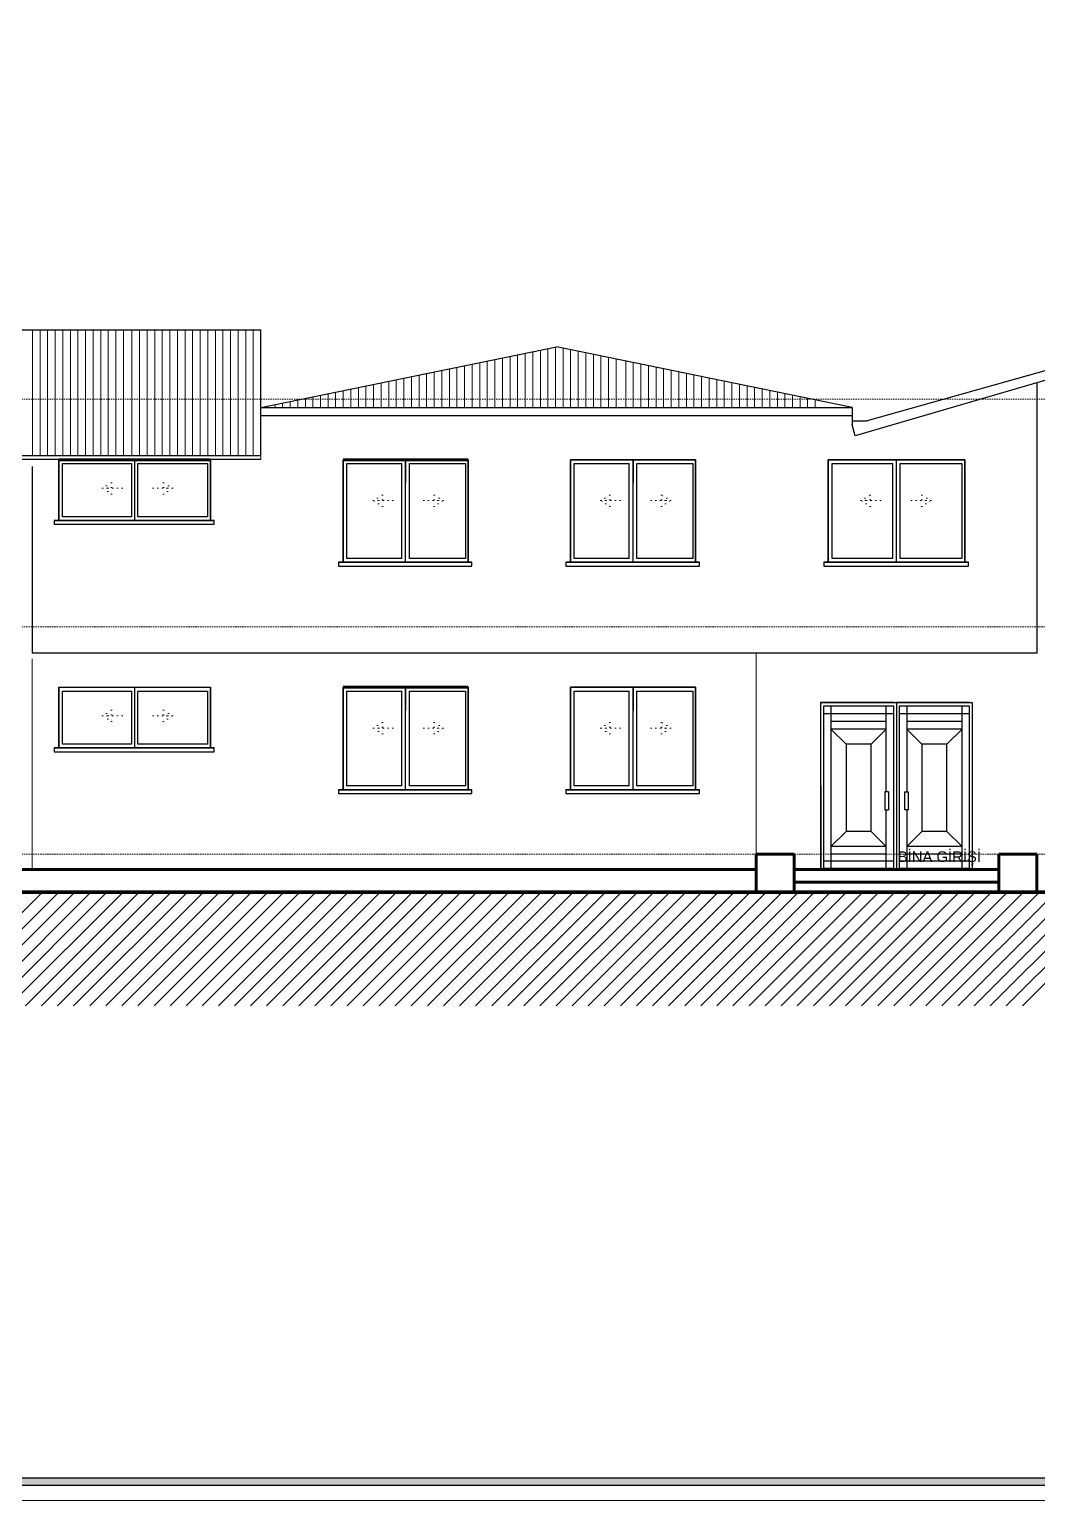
# Model space of a CAD drawing. Extents: x 775040 to 808375, y 4159409 to 4163651.
# Drawn here: x 795688 to 797018, y 4159409 to 4161349 of the extents above; entities that cross this region are included whole.
import ezdxf

# ---------------------------------------------------------------- set-up
doc = ezdxf.new("R2010")
doc.units = 0
doc.header["$MEASUREMENT"] = 0
doc.linetypes.add('ACAD_ISO07W100', pattern=[3, 0, -3])
doc.linetypes.add('DUZ', pattern=[500, 500])
doc.layers.get('0').update_dxf_attribs({"linetype": 'DUZ'})
for name, color, linetype, lineweight in [('KALIN', 30, 'Continuous', 18), ('Z_antet', 31, 'Continuous', 30), ('Z_g1', 1, 'Continuous', 5), ('Z_g6', 6, 'Continuous', 20), ('Z_g8', 192, 'Continuous', 30), ('Z_izdot', 42, 'ACAD_ISO07W100', 9), ('Z_iç ölçü dikey', 111, 'Continuous', 25), ('Z_tarama', 8, 'Continuous', 5), ('Z_yazı', 4, 'Continuous', 20)]:
    doc.layers.add(name, color=color, linetype=linetype, lineweight=lineweight)
doc.layers.add('pencere', color=3, linetype='Continuous')
doc.styles.add('ARIAL', font='ariblk.ttf', dxfattribs={"height": 1})

msp = doc.modelspace()

# ---------------------------------------------------------------- hatches: boundary and pattern name
at = {"layer": 'Z_antet'}
msp.add_hatch(color=256, dxfattribs=at).paths.add_polyline_path([(794618.09, 4159743.65), (794618.09, 4159438.75), (798049.31, 4159438.75), (798049.31, 4163258.75), (794618.09, 4163258.75), (794618.09, 4159741.15), (794608.09, 4159741.15), (794608.09, 4163268.75), (798059.31, 4163268.75), (798059.31, 4159428.75), (794608.09, 4159428.75), (794608.09, 4159743.65)])

# ---------------------------------------------------------------- linework, layer by layer
at = {"color": 0, "linetype": 'Continuous', "lineweight": 60}
for p, q in [((795726.93, 4160781.14), (795926.93, 4160781.14)), ((796101.93, 4160781.14), (796266.93, 4160781.14)), ((796101.93, 4160781.14), (796266.93, 4160781.14)), ((796101.93, 4160781.14), (796266.93, 4160781.14)), ((796101.93, 4160481.18), (796266.93, 4160481.18)), ((796101.93, 4160481.18), (796266.93, 4160481.18)), ((796101.93, 4160481.18), (796266.93, 4160481.18)), ((796646.93, 4160211.14), (796646.93, 4160261.14)), ((796646.93, 4160261.14), (796696.93, 4160261.14)), ((796696.93, 4160261.14), (796696.93, 4160211.14)), ((797016.93, 4160261.14), (796966.93, 4160261.14)), ((796966.93, 4160261.14), (796966.93, 4160211.14)), ((797016.93, 4160261.14), (797016.93, 4160211.14)), ((797016.93, 4160211.14), (797016.93, 4160261.14)), ((795103.47, 4160241.14), (796646.93, 4160241.14)), ((796646.93, 4160241.14), (796646.93, 4160211.14)), ((796696.93, 4160241.14), (796966.93, 4160241.14)), ((796696.93, 4160224.14), (796966.93, 4160224.14))]:
    msp.add_line(p, q, dxfattribs=at)
at = {"color": 1, "linetype": 'Continuous'}
for p, q in [((795726.93, 4160781.14), (795926.93, 4160781.14)), ((795726.93, 4160781.14), (795926.93, 4160781.14)), ((796101.93, 4160781.14), (796266.93, 4160781.14)), ((796101.93, 4160781.14), (796266.93, 4160781.14)), ((796101.93, 4160481.18), (796266.93, 4160481.18)), ((796101.93, 4160481.18), (796266.93, 4160481.18))]:
    msp.add_line(p, q, dxfattribs=at)
at = {"color": 1, "linetype": 'Continuous', "lineweight": 20}
for p, q in [((796731.93, 4160461.18), (796731.93, 4160241.14)), ((796731.97, 4160461.18), (796731.97, 4160321.14))]:
    msp.add_line(p, q, dxfattribs=at)
at = {"layer": 'KALIN'}
msp.add_lwpolyline([(794468.09, 4163288.75), (794468.09, 4159408.75), (798079.31, 4159408.75), (798079.31, 4163288.75)], close=True, dxfattribs=at)
msp.add_lwpolyline([(794488.09, 4159741.15), (794488.09, 4163288.75), (798079.31, 4163288.75), (798079.31, 4159408.75), (794488.09, 4159408.75), (794488.09, 4159743.65)], dxfattribs=at)
at = {"layer": 'pencere', "color": 5}
for p, q in [((796741.93, 4160781.14), (796921.93, 4160781.14)), ((796741.93, 4160781.14), (796921.93, 4160781.14)), ((796741.93, 4160781.14), (796921.93, 4160781.14)), ((796741.93, 4160781.14), (796921.93, 4160781.14)), ((796741.93, 4160781.14), (796921.93, 4160781.14)), ((796741.93, 4160781.14), (796921.93, 4160781.14)), ((796401.93, 4160481.18), (796566.93, 4160481.18)), ((796401.93, 4160481.18), (796566.93, 4160481.18)), ((796401.93, 4160481.18), (796566.93, 4160481.18)), ((796401.93, 4160481.18), (796566.93, 4160481.18)), ((796401.93, 4160481.18), (796566.93, 4160481.18)), ((796484.43, 4160346.18), (796484.43, 4160481.18)), ((796566.93, 4160481.18), (796566.93, 4160346.18)), ((796566.93, 4160481.18), (796566.93, 4160346.18)), ((796566.93, 4160481.18), (796566.93, 4160346.18)), ((796566.93, 4160346.18), (796566.93, 4160481.18)), ((796731.93, 4160461.18), (796911.93, 4160461.18)), ((796735.47, 4160461.18), (796731.93, 4160461.18)), ((796731.93, 4160461.18), (796731.96, 4160241.14)), ((796731.97, 4160461.18), (796831.97, 4160461.18)), ((796828.47, 4160461.18), (796735.47, 4160461.18)), ((796828.47, 4160461.18), (796735.47, 4160461.18)), ((796828.47, 4160461.18), (796831.93, 4160461.18)), ((796835.47, 4160461.2), (796831.93, 4160461.2)), ((796831.93, 4160461.2), (796831.96, 4160241.14)), ((796831.93, 4160461.18), (796831.96, 4160241.14)), ((796831.97, 4160461.2), (796831.97, 4160321.16)), ((796831.97, 4160461.2), (796931.97, 4160461.2)), ((796831.97, 4160461.18), (796831.97, 4160321.14)), ((796928.47, 4160461.2), (796835.47, 4160461.2)), ((796928.47, 4160461.2), (796835.47, 4160461.2)), ((796928.47, 4160461.2), (796931.93, 4160461.2)), ((796931.93, 4160461.2), (796931.96, 4160241.14)), ((796931.97, 4160461.2), (796931.97, 4160321.16)), ((796571.93, 4160341.18), (796571.93, 4160346.18))]:
    msp.add_line(p, q, dxfattribs=at)
at = {"layer": 'pencere', "color": 8}
for p, q in [((795731.93, 4160706.14), (795731.93, 4160776.14)), ((795731.93, 4160776.14), (795822.93, 4160776.14)), ((795822.93, 4160776.14), (795822.93, 4160706.14)), ((795830.93, 4160776.14), (795830.93, 4160706.14)), ((795830.93, 4160776.14), (795923.25, 4160776.14)), ((795923.25, 4160776.14), (795923.25, 4160706.14)), ((796106.93, 4160651.14), (796106.93, 4160776.14)), ((796106.93, 4160776.14), (796179.43, 4160776.14)), ((796179.43, 4160651.14), (796179.43, 4160776.14)), ((796189.43, 4160776.14), (796263.25, 4160776.14)), ((796189.43, 4160651.14), (796189.43, 4160776.14)), ((796263.25, 4160776.14), (796263.25, 4160651.14)), ((796406.93, 4160651.14), (796406.93, 4160776.14)), ((796406.93, 4160776.14), (796479.43, 4160776.14)), ((796479.43, 4160651.14), (796479.43, 4160776.14)), ((796489.43, 4160651.14), (796489.43, 4160776.14)), ((796489.43, 4160776.14), (796563.25, 4160776.14)), ((796563.25, 4160776.14), (796563.25, 4160651.14)), ((796746.93, 4160651.14), (796746.93, 4160776.14)), ((796746.93, 4160776.14), (796826.93, 4160776.14)), ((796826.93, 4160651.14), (796826.93, 4160776.14)), ((796836.93, 4160651.14), (796836.93, 4160776.14)), ((796836.93, 4160776.14), (796918.25, 4160776.14)), ((796918.25, 4160776.14), (796918.25, 4160651.14)), ((795822.93, 4160706.14), (795731.93, 4160706.14)), ((795923.25, 4160706.14), (795830.93, 4160706.14)), ((796179.43, 4160651.14), (796106.93, 4160651.14)), ((796263.25, 4160651.14), (796189.43, 4160651.14)), ((796479.43, 4160651.14), (796406.93, 4160651.14)), ((796563.25, 4160651.14), (796489.43, 4160651.14)), ((796826.93, 4160651.14), (796746.93, 4160651.14)), ((796918.25, 4160651.14), (796836.93, 4160651.14)), ((795731.93, 4160406.18), (795731.93, 4160476.18)), ((795731.93, 4160476.18), (795822.93, 4160476.18)), ((795822.93, 4160476.18), (795822.93, 4160406.18)), ((795830.93, 4160476.18), (795830.93, 4160406.18)), ((795830.93, 4160476.18), (795923.25, 4160476.18)), ((795923.25, 4160476.18), (795923.25, 4160406.18)), ((796106.93, 4160351.18), (796106.93, 4160476.18)), ((796106.93, 4160476.18), (796179.43, 4160476.18)), ((796179.43, 4160351.18), (796179.43, 4160476.18)), ((796189.43, 4160476.18), (796263.25, 4160476.18)), ((796189.43, 4160351.18), (796189.43, 4160476.18)), ((796263.25, 4160476.18), (796263.25, 4160351.18)), ((796406.93, 4160351.18), (796406.93, 4160476.18)), ((796406.93, 4160476.18), (796479.43, 4160476.18)), ((796479.43, 4160351.18), (796479.43, 4160476.18)), ((796489.43, 4160351.18), (796489.43, 4160476.18)), ((796489.43, 4160476.18), (796563.25, 4160476.18)), ((796563.25, 4160476.18), (796563.25, 4160351.18)), ((795822.93, 4160406.18), (795731.93, 4160406.18)), ((795923.25, 4160406.18), (795830.93, 4160406.18)), ((796179.43, 4160351.18), (796106.93, 4160351.18)), ((796263.25, 4160351.18), (796189.43, 4160351.18)), ((796479.43, 4160351.18), (796406.93, 4160351.18)), ((796563.25, 4160351.18), (796489.43, 4160351.18))]:
    msp.add_line(p, q, dxfattribs=at)
at = {"layer": 'pencere', "color": 21}
for p, q in [((796828.47, 4160456.18), (796735.47, 4160456.18)), ((796735.47, 4160456.18), (796735.5, 4160241.14)), ((796745.47, 4160456.18), (796745.5, 4160241.14)), ((796818.48, 4160343.38), (796818.47, 4160456.18)), ((796828.5, 4160241.14), (796828.47, 4160456.18)), ((796928.47, 4160456.2), (796835.47, 4160456.2)), ((796835.47, 4160456.2), (796835.5, 4160241.14)), ((796845.47, 4160456.2), (796845.48, 4160343.38)), ((796918.5, 4160241.14), (796918.47, 4160456.19)), ((796928.5, 4160241.14), (796928.47, 4160456.2)), ((796828.47, 4160446.18), (796735.47, 4160446.18)), ((796818.47, 4160436.18), (796745.47, 4160436.18)), ((796928.47, 4160446.2), (796835.47, 4160446.2)), ((796835.47, 4160436.2), (796835.47, 4160436.2)), ((796918.47, 4160436.2), (796845.47, 4160436.2)), ((796818.47, 4160426.18), (796745.47, 4160426.18)), ((796745.47, 4160426.18), (796765.47, 4160406.18)), ((796798.47, 4160406.18), (796818.47, 4160426.18)), ((796918.47, 4160426.2), (796845.47, 4160426.2)), ((796845.47, 4160426.2), (796865.48, 4160406.2)), ((796898.48, 4160406.2), (796918.47, 4160426.2)), ((796798.47, 4160406.18), (796765.47, 4160406.18)), ((796765.47, 4160406.18), (796765.49, 4160291.14)), ((796798.49, 4160291.14), (796798.47, 4160406.18)), ((796898.48, 4160406.2), (796865.48, 4160406.2)), ((796865.48, 4160406.2), (796865.49, 4160291.16)), ((796898.49, 4160291.16), (796898.48, 4160406.2)), ((796818.48, 4160343.38), (796818.48, 4160347.25)), ((796845.48, 4160347.25), (796845.48, 4160343.38)), ((796818.5, 4160241.14), (796818.49, 4160319.85)), ((796845.49, 4160319.85), (796845.5, 4160241.14)), ((796765.49, 4160291.14), (796745.5, 4160271.14)), ((796798.49, 4160291.14), (796765.49, 4160291.14)), ((796798.49, 4160291.14), (796818.47, 4160271.14)), ((796865.49, 4160291.16), (796845.5, 4160271.16)), ((796898.49, 4160291.16), (796865.49, 4160291.16)), ((796898.49, 4160291.16), (796918.47, 4160271.16)), ((796735.5, 4160252.57), (796828.5, 4160252.57)), ((796818.47, 4160271.14), (796745.47, 4160271.14)), ((796818.47, 4160261.14), (796745.47, 4160261.14)), ((796835.5, 4160252.58), (796928.5, 4160252.58)), ((796918.47, 4160271.13), (796845.47, 4160271.13)), ((796918.47, 4160261.13), (796845.47, 4160261.13)), ((796735.5, 4160242.57), (796828.5, 4160242.57)), ((796835.5, 4160242.58), (796928.5, 4160242.58))]:
    msp.add_line(p, q, dxfattribs=at)
at = {"layer": 'Z_antet'}
msp.add_lwpolyline([(794618.09, 4159743.65), (794618.09, 4159438.75), (798049.31, 4159438.75), (798049.31, 4163258.75), (794618.09, 4163258.75), (794618.09, 4159741.15), (794608.09, 4159741.15), (794608.09, 4163268.75), (798059.31, 4163268.75), (798059.31, 4159428.75), (794608.09, 4159428.75), (794608.09, 4159743.65)], close=True, dxfattribs=at)
at = {"layer": 'Z_g1', "color": 1, "linetype": 'Continuous'}
msp.add_line((796072.14, 4160849.98), (796072.14, 4160850.15), dxfattribs=at)
at = {"layer": 'Z_g6'}
for p, q in [((796646.93, 4160526.26), (796646.93, 4160241.14)), ((795691.93, 4160518.88), (795691.93, 4160241.14))]:
    msp.add_line(p, q, dxfattribs=at)
at = {"layer": 'Z_g6', "linetype": 'Continuous', "const_width": 5}
msp.add_lwpolyline([(794776.17, 4160211.14), (797968.21, 4160211.14)], dxfattribs=at)
at = {"layer": 'Z_g8'}
for p, q in [((795053.47, 4160952.7), (795993.47, 4160952.7)), ((795993.47, 4160786.77), (795993.47, 4160952.7)), ((797221.6, 4160952.7), (796793.47, 4160832.8)), ((797220.15, 4160942.1), (796777.5, 4160812.79)), ((795993.47, 4160849.98), (796383.47, 4160929.98)), ((796773.47, 4160849.98), (796383.47, 4160929.98)), ((797016.93, 4160882.73), (797016.93, 4160541.14)), ((795993.47, 4160849.98), (796773.47, 4160849.98)), ((796773.47, 4160839.14), (795993.47, 4160839.14)), ((796773.47, 4160849.98), (796773.47, 4160839.14)), ((796773.47, 4160849.98), (796773.47, 4160827.2)), ((796773.47, 4160832.8), (796793.47, 4160832.8)), ((796777.51, 4160812.76), (796773.47, 4160827.2)), ((795648.47, 4160786.77), (795993.47, 4160786.77)), ((795648.47, 4160782.02), (795993.47, 4160782.02)), ((795726.93, 4160781.14), (795726.93, 4160701.14)), ((795726.93, 4160781.14), (795726.93, 4160701.14)), ((795726.93, 4160781.14), (795726.93, 4160701.14)), ((795726.93, 4160781.14), (795726.93, 4160701.14)), ((795726.93, 4160701.14), (795726.93, 4160781.14)), ((795926.93, 4160781.14), (795726.93, 4160781.14)), ((795826.93, 4160781.14), (795826.93, 4160701.14)), ((795926.93, 4160781.14), (795926.93, 4160701.14)), ((795926.93, 4160781.14), (795926.93, 4160701.14)), ((795926.93, 4160781.14), (795926.93, 4160701.14)), ((795926.93, 4160701.14), (795926.93, 4160781.14)), ((796101.93, 4160781.14), (796101.93, 4160646.14)), ((796101.93, 4160781.14), (796101.93, 4160646.14)), ((796101.93, 4160781.14), (796101.93, 4160646.14)), ((796101.93, 4160781.14), (796101.93, 4160646.14)), ((796101.93, 4160646.14), (796101.93, 4160781.14)), ((796266.93, 4160781.14), (796101.93, 4160781.14)), ((796184.43, 4160646.14), (796184.43, 4160781.14)), ((796266.93, 4160781.14), (796266.93, 4160646.14)), ((796266.93, 4160781.14), (796266.93, 4160646.14)), ((796266.93, 4160781.14), (796266.93, 4160646.14)), ((796266.93, 4160646.14), (796266.93, 4160781.14)), ((796401.93, 4160781.14), (796566.93, 4160781.14)), ((796401.93, 4160781.14), (796566.93, 4160781.14)), ((796401.93, 4160781.14), (796401.93, 4160646.14)), ((796401.93, 4160781.14), (796401.93, 4160646.14)), ((796401.93, 4160781.14), (796566.93, 4160781.14)), ((796401.93, 4160781.14), (796566.93, 4160781.14)), ((796401.93, 4160781.14), (796401.93, 4160646.14)), ((796401.93, 4160781.14), (796401.93, 4160646.14)), ((796401.93, 4160781.14), (796566.93, 4160781.14)), ((796401.93, 4160646.14), (796401.93, 4160781.14)), ((796566.93, 4160781.14), (796401.93, 4160781.14)), ((796484.43, 4160781.14), (796484.43, 4160750.94)), ((796484.43, 4160646.14), (796484.43, 4160781.14)), ((796566.93, 4160781.14), (796566.93, 4160646.14)), ((796566.93, 4160781.14), (796566.93, 4160646.14)), ((796566.93, 4160781.14), (796566.93, 4160646.14)), ((796566.93, 4160646.14), (796566.93, 4160781.14)), ((796741.93, 4160781.14), (796741.93, 4160646.14)), ((796741.93, 4160781.14), (796741.93, 4160646.14)), ((796741.93, 4160781.14), (796741.93, 4160646.14)), ((796741.93, 4160781.14), (796741.93, 4160646.14)), ((796741.93, 4160646.14), (796741.93, 4160781.14)), ((796921.93, 4160781.14), (796741.93, 4160781.14)), ((796831.93, 4160646.14), (796831.93, 4160781.14)), ((796921.93, 4160781.14), (796921.93, 4160646.14)), ((796921.93, 4160781.14), (796921.93, 4160646.14)), ((796921.93, 4160781.14), (796921.93, 4160646.14)), ((796921.93, 4160646.14), (796921.93, 4160781.14)), ((795691.93, 4160772.33), (795691.93, 4160526.26)), ((795720.92, 4160701.14), (795926.93, 4160701.14)), ((795931.93, 4160701.14), (795720.92, 4160701.14)), ((795720.92, 4160701.14), (795720.92, 4160696.14)), ((795726.93, 4160701.14), (795931.93, 4160701.14)), ((795726.93, 4160701.14), (795926.93, 4160701.14)), ((795726.93, 4160701.14), (795926.93, 4160701.14)), ((795726.93, 4160701.14), (795926.93, 4160701.14)), ((795931.93, 4160696.14), (795931.93, 4160701.14)), ((795720.92, 4160696.14), (795931.93, 4160696.14)), ((796095.92, 4160646.14), (796266.93, 4160646.14)), ((796271.93, 4160646.14), (796095.92, 4160646.14)), ((796095.92, 4160646.14), (796095.92, 4160641.14)), ((796095.92, 4160641.14), (796271.93, 4160641.14)), ((796101.93, 4160646.14), (796271.93, 4160646.14)), ((796101.93, 4160641.14), (796266.93, 4160641.14)), ((796271.93, 4160641.14), (796271.93, 4160646.14)), ((796395.92, 4160646.14), (796566.93, 4160646.14)), ((796571.93, 4160646.14), (796395.92, 4160646.14)), ((796395.92, 4160646.14), (796395.92, 4160641.14)), ((796395.92, 4160641.14), (796571.93, 4160641.14)), ((796401.93, 4160646.14), (796571.93, 4160646.14)), ((796401.93, 4160641.14), (796566.93, 4160641.14)), ((796571.93, 4160641.14), (796571.93, 4160646.14)), ((796735.92, 4160646.14), (796921.93, 4160646.14)), ((796926.93, 4160646.14), (796735.92, 4160646.14)), ((796735.92, 4160646.14), (796735.92, 4160641.14)), ((796735.92, 4160641.14), (796926.93, 4160641.14)), ((796741.93, 4160646.14), (796926.93, 4160646.14)), ((796741.93, 4160641.14), (796921.93, 4160641.14)), ((796741.93, 4160641.14), (796921.93, 4160641.14)), ((796926.93, 4160641.14), (796926.93, 4160646.14)), ((797016.93, 4160526.26), (795691.93, 4160526.26)), ((797016.93, 4160541.14), (797016.93, 4160526.26)), ((795726.93, 4160481.18), (795726.93, 4160401.18)), ((795726.93, 4160481.18), (795726.93, 4160401.18)), ((795726.93, 4160481.18), (795926.93, 4160481.18)), ((795726.93, 4160481.18), (795726.93, 4160401.18)), ((795726.93, 4160481.18), (795726.93, 4160401.18)), ((795726.93, 4160481.18), (795726.93, 4160401.18)), ((795726.93, 4160401.18), (795726.93, 4160481.18)), ((795726.93, 4160481.18), (795926.93, 4160481.18)), ((795826.93, 4160481.18), (795826.93, 4160401.18)), ((795926.93, 4160481.18), (795926.93, 4160401.18)), ((795926.93, 4160481.18), (795926.93, 4160401.18)), ((795926.93, 4160481.18), (795926.93, 4160401.18)), ((795926.93, 4160481.18), (795926.93, 4160401.18)), ((795926.93, 4160401.18), (795926.93, 4160481.18)), ((796101.93, 4160481.18), (796101.93, 4160346.18)), ((796101.93, 4160481.18), (796101.93, 4160346.18)), ((796101.93, 4160481.18), (796101.93, 4160346.18)), ((796101.93, 4160481.18), (796101.93, 4160346.18)), ((796101.93, 4160346.18), (796101.93, 4160481.18)), ((796266.93, 4160481.18), (796101.93, 4160481.18)), ((796184.43, 4160346.18), (796184.43, 4160481.18)), ((796266.93, 4160481.18), (796266.93, 4160346.18)), ((796266.93, 4160481.18), (796266.93, 4160346.18)), ((796266.93, 4160481.18), (796266.93, 4160346.18)), ((796266.93, 4160346.18), (796266.93, 4160481.18)), ((796401.93, 4160481.18), (796401.93, 4160346.18)), ((796401.93, 4160481.18), (796401.93, 4160346.18)), ((796401.93, 4160481.18), (796401.93, 4160346.18)), ((796401.93, 4160481.18), (796401.93, 4160346.18)), ((796401.93, 4160346.18), (796401.93, 4160481.18)), ((796566.93, 4160481.18), (796401.93, 4160481.18)), ((795720.92, 4160401.18), (795926.93, 4160401.18)), ((795931.93, 4160401.18), (795720.92, 4160401.18)), ((795720.92, 4160401.18), (795720.92, 4160396.18)), ((795720.92, 4160396.18), (795931.93, 4160396.18)), ((795726.93, 4160401.18), (795931.93, 4160401.18)), ((795726.93, 4160401.18), (795926.93, 4160401.18)), ((795726.93, 4160401.18), (795926.93, 4160401.18)), ((795726.93, 4160401.18), (795926.93, 4160401.18)), ((795726.93, 4160401.18), (795926.93, 4160401.18)), ((795931.93, 4160396.18), (795931.93, 4160401.18)), ((796095.92, 4160346.18), (796266.93, 4160346.18)), ((796271.93, 4160346.18), (796095.92, 4160346.18)), ((796095.92, 4160346.18), (796095.92, 4160341.18)), ((796095.92, 4160341.18), (796271.93, 4160341.18)), ((796101.93, 4160346.18), (796271.93, 4160346.18)), ((796101.93, 4160341.18), (796266.93, 4160341.18)), ((796271.93, 4160341.18), (796271.93, 4160346.18)), ((796395.92, 4160346.18), (796566.93, 4160346.18)), ((796571.93, 4160346.18), (796395.92, 4160346.18)), ((796395.92, 4160346.18), (796395.92, 4160341.18)), ((796395.92, 4160341.18), (796571.93, 4160341.18)), ((796401.93, 4160346.18), (796571.93, 4160346.18)), ((796401.93, 4160341.18), (796566.93, 4160341.18))]:
    msp.add_line(p, q, dxfattribs=at)
at = {"layer": 'Z_izdot'}
for p, q in [((801432.07, 4160861.14), (794784.59, 4160861.14)), ((797361.9, 4160561.14), (792642.82, 4160561.14)), ((801432.07, 4160561.14), (794784.59, 4160561.14)), ((797361.9, 4160261.14), (790665.92, 4160261.14)), ((801432.07, 4160261.14), (794736.09, 4160261.14))]:
    msp.add_line(p, q, dxfattribs=at)
at = {"layer": 'Z_izdot', "ltscale": 2}
for p, q in [((795784.75, 4160743.69), (795796.63, 4160750.81)), ((795810.29, 4160743.69), (795784.75, 4160743.69)), ((795784.75, 4160743.69), (795797.52, 4160743.69)), ((795796.63, 4160735.98), (795784.75, 4160743.69)), ((795796.63, 4160750.81), (795796.63, 4160735.98)), ((795851.33, 4160743.69), (795876.87, 4160743.69)), ((795876.87, 4160743.69), (795864.1, 4160743.69)), ((795876.87, 4160743.69), (795864.99, 4160750.81)), ((795864.99, 4160750.81), (795864.99, 4160735.98)), ((795864.99, 4160735.98), (795876.87, 4160743.69)), ((796141.93, 4160727.49), (796153.81, 4160734.6)), ((796167.46, 4160727.49), (796141.93, 4160727.49)), ((796141.93, 4160727.49), (796154.7, 4160727.49)), ((796153.81, 4160719.78), (796141.93, 4160727.49)), ((796153.81, 4160734.6), (796153.81, 4160719.78)), ((796208.51, 4160727.49), (796234.04, 4160727.49)), ((796234.04, 4160727.49), (796221.28, 4160727.49)), ((796234.04, 4160727.49), (796222.16, 4160734.6)), ((796222.16, 4160734.6), (796222.16, 4160719.78)), ((796222.16, 4160719.78), (796234.04, 4160727.49)), ((796441.93, 4160727.49), (796453.81, 4160734.6)), ((796467.46, 4160727.49), (796441.93, 4160727.49)), ((796441.93, 4160727.49), (796454.7, 4160727.49)), ((796453.81, 4160719.78), (796441.93, 4160727.49)), ((796453.81, 4160734.6), (796453.81, 4160719.78)), ((796508.51, 4160727.49), (796534.04, 4160727.49)), ((796534.04, 4160727.49), (796521.28, 4160727.49)), ((796534.04, 4160727.49), (796522.16, 4160734.6)), ((796522.16, 4160734.6), (796522.16, 4160719.78)), ((796522.16, 4160719.78), (796534.04, 4160727.49)), ((796785.2, 4160727.49), (796797.08, 4160734.6)), ((796810.74, 4160727.49), (796785.2, 4160727.49)), ((796785.2, 4160727.49), (796797.97, 4160727.49)), ((796797.08, 4160719.78), (796785.2, 4160727.49)), ((796797.08, 4160734.6), (796797.08, 4160719.78)), ((796851.78, 4160727.49), (796877.32, 4160727.49)), ((796877.32, 4160727.49), (796864.55, 4160727.49)), ((796877.32, 4160727.49), (796865.44, 4160734.6)), ((796865.44, 4160734.6), (796865.44, 4160719.78)), ((796865.44, 4160719.78), (796877.32, 4160727.49)), ((795784.75, 4160443.73), (795796.63, 4160450.85)), ((795796.63, 4160450.85), (795796.63, 4160436.02)), ((795876.87, 4160443.73), (795864.99, 4160450.85)), ((795864.99, 4160450.85), (795864.99, 4160436.02)), ((795810.29, 4160443.73), (795784.75, 4160443.73)), ((795784.75, 4160443.73), (795797.52, 4160443.73)), ((795796.63, 4160436.02), (795784.75, 4160443.73)), ((795851.33, 4160443.73), (795876.87, 4160443.73)), ((795876.87, 4160443.73), (795864.1, 4160443.73)), ((795864.99, 4160436.02), (795876.87, 4160443.73)), ((796141.93, 4160427.53), (796153.81, 4160434.64)), ((796167.46, 4160427.53), (796141.93, 4160427.53)), ((796141.93, 4160427.53), (796154.7, 4160427.53)), ((796153.81, 4160419.81), (796141.93, 4160427.53)), ((796153.81, 4160434.64), (796153.81, 4160419.81)), ((796208.51, 4160427.53), (796234.04, 4160427.53)), ((796234.04, 4160427.53), (796221.28, 4160427.53)), ((796234.04, 4160427.53), (796222.16, 4160434.64)), ((796222.16, 4160434.64), (796222.16, 4160419.81)), ((796222.16, 4160419.81), (796234.04, 4160427.53)), ((796441.93, 4160427.53), (796453.81, 4160434.64)), ((796467.46, 4160427.53), (796441.93, 4160427.53)), ((796441.93, 4160427.53), (796454.7, 4160427.53)), ((796453.81, 4160419.81), (796441.93, 4160427.53)), ((796453.81, 4160434.64), (796453.81, 4160419.81)), ((796508.51, 4160427.53), (796534.04, 4160427.53)), ((796534.04, 4160427.53), (796521.28, 4160427.53)), ((796534.04, 4160427.53), (796522.16, 4160434.64)), ((796522.16, 4160434.64), (796522.16, 4160419.81)), ((796522.16, 4160419.81), (796534.04, 4160427.53))]:
    msp.add_line(p, q, dxfattribs=at)
at = {"layer": 'Z_iç ölçü dikey', "color": 5, "linetype": 'Continuous'}
for p, q in [((796184.43, 4160781.14), (796184.43, 4160750.94)), ((796184.43, 4160481.18), (796184.43, 4160450.97)), ((796484.43, 4160481.18), (796484.43, 4160450.97)), ((796821.26, 4160343.38), (796816.59, 4160343.38)), ((796816.59, 4160343.38), (796816.59, 4160319.85)), ((796821.26, 4160343.38), (796821.26, 4160319.85)), ((796842.67, 4160343.38), (796847.34, 4160343.38)), ((796842.67, 4160343.38), (796842.67, 4160319.85)), ((796847.34, 4160343.38), (796847.34, 4160319.85)), ((796816.59, 4160319.85), (796821.26, 4160319.85)), ((796847.34, 4160319.85), (796842.67, 4160319.85))]:
    msp.add_line(p, q, dxfattribs=at)
at = {"layer": 'Z_tarama', "color": 251}
for p, q in [((795692.14, 4160786.77), (795692.14, 4160952.7)), ((795702.14, 4160786.77), (795702.14, 4160952.7)), ((795712.14, 4160786.77), (795712.14, 4160952.7)), ((795722.14, 4160786.77), (795722.14, 4160952.7)), ((795732.14, 4160786.77), (795732.14, 4160952.7)), ((795742.14, 4160786.77), (795742.14, 4160952.7)), ((795752.14, 4160786.77), (795752.14, 4160952.7)), ((795762.14, 4160786.77), (795762.14, 4160952.7)), ((795772.14, 4160786.77), (795772.14, 4160952.7)), ((795782.14, 4160786.77), (795782.14, 4160952.7)), ((795792.14, 4160786.77), (795792.14, 4160952.7)), ((795802.14, 4160786.77), (795802.14, 4160952.7)), ((795812.14, 4160786.77), (795812.14, 4160952.7)), ((795823.47, 4160786.77), (795823.47, 4160952.7)), ((795833.47, 4160786.77), (795833.47, 4160952.7)), ((795843.47, 4160786.77), (795843.47, 4160952.7)), ((795843.47, 4160786.77), (795843.47, 4160952.7)), ((795853.47, 4160786.77), (795853.47, 4160952.7)), ((795863.47, 4160786.77), (795863.47, 4160952.7)), ((795873.47, 4160786.77), (795873.47, 4160952.7)), ((795883.47, 4160786.77), (795883.47, 4160952.7)), ((795893.47, 4160786.77), (795893.47, 4160952.7)), ((795903.47, 4160786.77), (795903.47, 4160952.7)), ((795913.47, 4160786.77), (795913.47, 4160952.7)), ((795923.47, 4160786.77), (795923.47, 4160952.7)), ((795933.47, 4160786.77), (795933.47, 4160952.7)), ((795943.47, 4160786.77), (795943.47, 4160952.7)), ((795953.47, 4160786.77), (795953.47, 4160952.7)), ((795963.47, 4160786.77), (795963.47, 4160952.7)), ((795973.47, 4160786.77), (795973.47, 4160952.7)), ((795983.47, 4160786.77), (795983.47, 4160952.7)), ((795993.47, 4160782.02), (795993.47, 4160952.7)), ((796302.14, 4160849.98), (796302.14, 4160913.29)), ((796312.14, 4160849.98), (796312.14, 4160915.35)), ((796322.14, 4160849.98), (796322.14, 4160917.4)), ((796332.14, 4160849.98), (796332.14, 4160919.45)), ((796342.14, 4160849.98), (796342.14, 4160921.5)), ((796352.14, 4160849.98), (796352.14, 4160923.55)), ((796362.14, 4160849.98), (796362.14, 4160925.6)), ((796372.14, 4160849.98), (796372.14, 4160927.65)), ((796382.14, 4160849.98), (796382.14, 4160929.7)), ((796392.14, 4160849.98), (796392.14, 4160928.2)), ((796402.14, 4160849.98), (796402.14, 4160926.14)), ((796412.14, 4160849.98), (796412.14, 4160924.09)), ((796422.14, 4160849.98), (796422.14, 4160922.04)), ((796432.14, 4160849.98), (796432.14, 4160919.99)), ((796442.14, 4160849.98), (796442.14, 4160917.94)), ((796452.14, 4160849.98), (796452.14, 4160915.89)), ((796462.14, 4160849.98), (796462.14, 4160913.84)), ((796202.14, 4160849.98), (796202.14, 4160892.78)), ((796212.14, 4160849.98), (796212.14, 4160894.83)), ((796222.14, 4160849.98), (796222.14, 4160896.88)), ((796232.14, 4160849.98), (796232.14, 4160898.94)), ((796242.14, 4160849.98), (796242.14, 4160900.99)), ((796252.14, 4160849.98), (796252.14, 4160903.04)), ((796262.14, 4160849.98), (796262.14, 4160905.09)), ((796272.14, 4160849.98), (796272.14, 4160907.14)), ((796282.14, 4160849.98), (796282.14, 4160909.19)), ((796292.14, 4160849.98), (796292.14, 4160911.24)), ((796412.14, 4160849.98), (796412.14, 4160911.24)), ((796474.79, 4160849.98), (796474.79, 4160911.24)), ((796484.79, 4160849.98), (796484.79, 4160909.19)), ((796494.79, 4160849.98), (796494.79, 4160907.14)), ((796504.79, 4160849.98), (796504.79, 4160905.09)), ((796514.79, 4160849.98), (796514.79, 4160903.04)), ((796524.79, 4160849.98), (796524.79, 4160900.99)), ((796534.79, 4160849.98), (796534.79, 4160898.94)), ((796544.79, 4160849.98), (796544.79, 4160896.88)), ((796554.79, 4160849.98), (796554.79, 4160894.83)), ((796564.79, 4160849.98), (796564.79, 4160892.78)), ((796112.14, 4160849.98), (796112.14, 4160874.32)), ((796122.14, 4160849.98), (796122.14, 4160876.37)), ((796132.14, 4160849.98), (796132.14, 4160878.42)), ((796142.14, 4160849.98), (796142.14, 4160880.47)), ((796152.14, 4160849.98), (796152.14, 4160882.53)), ((796162.14, 4160849.98), (796162.14, 4160884.58)), ((796172.14, 4160849.98), (796172.14, 4160886.63)), ((796182.14, 4160849.98), (796182.14, 4160888.68)), ((796192.14, 4160849.98), (796192.14, 4160890.73)), ((796574.79, 4160849.98), (796574.79, 4160890.73)), ((796584.79, 4160849.98), (796584.79, 4160888.68)), ((796594.79, 4160849.98), (796594.79, 4160886.63)), ((796604.79, 4160849.98), (796604.79, 4160884.58)), ((796614.79, 4160849.98), (796614.79, 4160882.53)), ((796624.79, 4160849.98), (796624.79, 4160880.47)), ((796634.79, 4160849.98), (796634.79, 4160878.42)), ((796644.79, 4160849.98), (796644.79, 4160876.37)), ((796654.79, 4160849.98), (796654.79, 4160874.32)), ((796012.14, 4160849.98), (796012.14, 4160853.81)), ((796022.14, 4160849.98), (796022.14, 4160855.86)), ((796032.14, 4160849.98), (796032.14, 4160857.91)), ((796042.14, 4160849.98), (796042.14, 4160859.96)), ((796052.14, 4160849.98), (796052.14, 4160862.01)), ((796062.14, 4160849.98), (796062.14, 4160864.06)), ((796072.14, 4160849.98), (796072.14, 4160866.12)), ((796082.14, 4160849.98), (796082.14, 4160868.17)), ((796092.14, 4160849.98), (796092.14, 4160870.22)), ((796102.14, 4160849.98), (796102.14, 4160872.27)), ((796664.79, 4160849.98), (796664.79, 4160872.27)), ((796674.79, 4160849.98), (796674.79, 4160870.22)), ((796684.79, 4160849.98), (796684.79, 4160868.17)), ((796694.79, 4160849.98), (796694.79, 4160866.12)), ((796704.79, 4160849.98), (796704.79, 4160864.06)), ((796714.79, 4160849.98), (796714.79, 4160862.01)), ((796724.79, 4160849.98), (796724.79, 4160859.96))]:
    msp.add_line(p, q, dxfattribs=at)
at = {"layer": 'Z_tarama'}
for p, q in [((795555.56, 4160061.14), (795705.56, 4160211.14)), ((795576.78, 4160061.14), (795726.78, 4160211.14)), ((795597.99, 4160061.14), (795747.99, 4160211.14)), ((795619.2, 4160061.14), (795769.2, 4160211.14)), ((795640.42, 4160061.14), (795790.42, 4160211.14)), ((795661.63, 4160061.14), (795811.63, 4160211.14)), ((795682.84, 4160061.14), (795832.84, 4160211.14)), ((795704.06, 4160061.14), (795854.06, 4160211.14)), ((795725.27, 4160061.14), (795875.27, 4160211.14)), ((795746.48, 4160061.14), (795896.48, 4160211.14)), ((795767.7, 4160061.14), (795917.7, 4160211.14)), ((795788.91, 4160061.14), (795938.91, 4160211.14)), ((795810.12, 4160061.14), (795960.12, 4160211.14)), ((795831.33, 4160061.14), (795981.33, 4160211.14)), ((795852.55, 4160061.14), (796002.55, 4160211.14)), ((795873.76, 4160061.14), (796023.76, 4160211.14)), ((795894.97, 4160061.14), (796044.97, 4160211.14)), ((795916.19, 4160061.14), (796066.19, 4160211.14)), ((795937.4, 4160061.14), (796087.4, 4160211.14)), ((795958.61, 4160061.14), (796108.61, 4160211.14)), ((795979.83, 4160061.14), (796129.83, 4160211.14)), ((796001.04, 4160061.14), (796151.04, 4160211.14)), ((796022.25, 4160061.14), (796172.25, 4160211.14)), ((796043.47, 4160061.14), (796193.47, 4160211.14)), ((796064.68, 4160061.14), (796214.68, 4160211.14)), ((796085.89, 4160061.14), (796235.89, 4160211.14)), ((796107.11, 4160061.14), (796257.11, 4160211.14)), ((796128.32, 4160061.14), (796278.32, 4160211.14)), ((796149.53, 4160061.14), (796299.53, 4160211.14)), ((796170.75, 4160061.14), (796320.75, 4160211.14)), ((796191.96, 4160061.14), (796341.96, 4160211.14)), ((796213.17, 4160061.14), (796363.17, 4160211.14)), ((796234.39, 4160061.14), (796384.39, 4160211.14)), ((796255.6, 4160061.14), (796405.6, 4160211.14)), ((796276.81, 4160061.14), (796426.81, 4160211.14)), ((796298.03, 4160061.14), (796448.03, 4160211.14)), ((796319.24, 4160061.14), (796469.24, 4160211.14)), ((796340.45, 4160061.14), (796490.45, 4160211.14)), ((796361.66, 4160061.14), (796511.66, 4160211.14)), ((796382.88, 4160061.14), (796532.88, 4160211.14)), ((796404.09, 4160061.14), (796554.09, 4160211.14)), ((796425.3, 4160061.14), (796575.3, 4160211.14)), ((796446.52, 4160061.14), (796596.52, 4160211.14)), ((796467.73, 4160061.14), (796617.73, 4160211.14)), ((796488.94, 4160061.14), (796638.94, 4160211.14)), ((796510.16, 4160061.14), (796660.16, 4160211.14)), ((796531.37, 4160061.14), (796681.37, 4160211.14)), ((796552.58, 4160061.14), (796702.58, 4160211.14)), ((796573.8, 4160061.14), (796723.8, 4160211.14)), ((796595.01, 4160061.14), (796745.01, 4160211.14)), ((796616.22, 4160061.14), (796766.22, 4160211.14)), ((796637.44, 4160061.14), (796787.44, 4160211.14)), ((796658.65, 4160061.14), (796808.65, 4160211.14)), ((796679.86, 4160061.14), (796829.86, 4160211.14)), ((796701.08, 4160061.14), (796851.08, 4160211.14)), ((796722.29, 4160061.14), (796872.29, 4160211.14)), ((796743.5, 4160061.14), (796893.5, 4160211.14)), ((796764.72, 4160061.14), (796914.72, 4160211.14)), ((796785.93, 4160061.14), (796935.93, 4160211.14)), ((796807.14, 4160061.14), (796957.14, 4160211.14)), ((796828.36, 4160061.14), (796978.36, 4160211.14)), ((796849.57, 4160061.14), (796999.57, 4160211.14)), ((796870.78, 4160061.14), (797020.78, 4160211.14)), ((796891.99, 4160061.14), (797041.99, 4160211.14)), ((796913.21, 4160061.14), (797063.21, 4160211.14)), ((796934.42, 4160061.14), (797084.42, 4160211.14)), ((796955.63, 4160061.14), (797105.63, 4160211.14)), ((796976.85, 4160061.14), (797126.85, 4160211.14)), ((796998.06, 4160061.14), (797148.06, 4160211.14))]:
    msp.add_line(p, q, dxfattribs=at)

# ---------------------------------------------------------------- texts
at = {"layer": 'Z_yazı', "insert": (796888.52, 4160255.73), "char_height": 14, "width": 207.9858, "attachment_point": 5, "style": 'ARIAL'}
msp.add_mtext('{\\fArial|b0|i0|c162|p34;BİNA GİRİŞİ}', dxfattribs=at)

doc.saveas('drawing.dxf')
